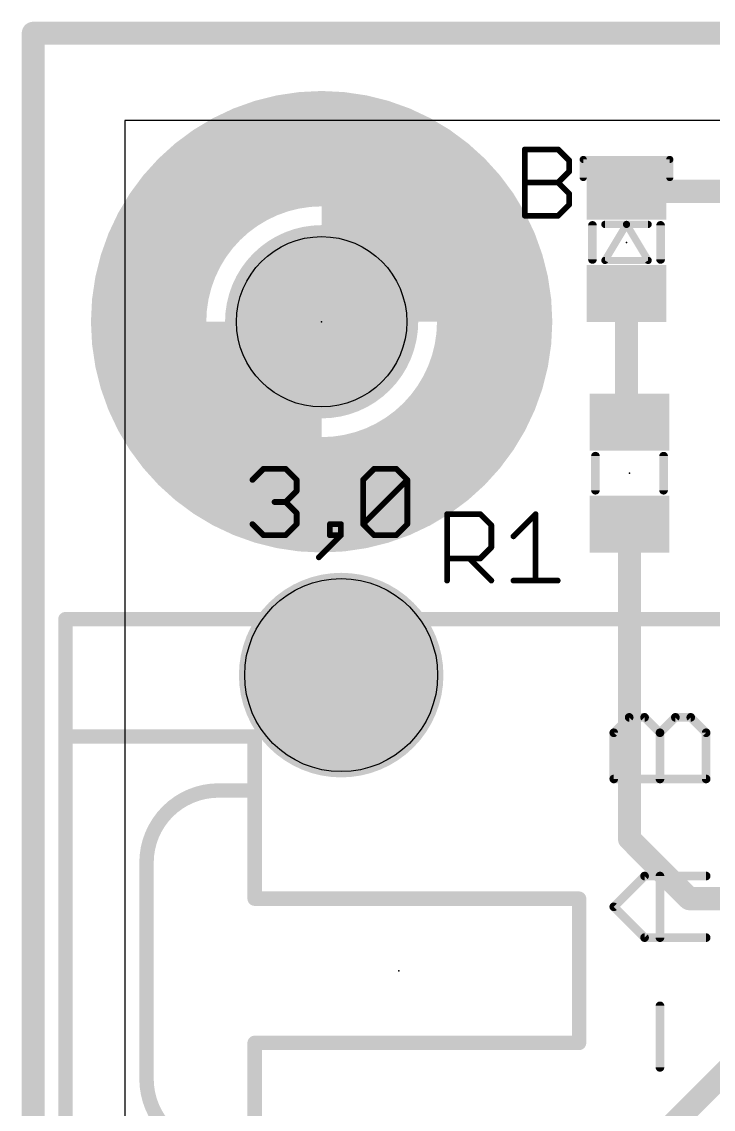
# Model space of a CAD drawing. Extents: x 16.3 to 54.1, y 16.1 to 48.5.
# Drawn here: x 16.31 to 28.49, y 29.31 to 48.46 of the extents above; entities that cross this region are included whole.
import ezdxf

# ---------------------------------------------------------------- set-up
doc = ezdxf.new("R2010")
doc.units = 0
for name, color, linetype in [('1', 14, 'CONTINUOUS'), ('16', 174, 'CONTINUOUS'), ('20', 178, 'CONTINUOUS'), ('21', 251, 'CONTINUOUS'), ('23', 178, 'CONTINUOUS'), ('25', 251, 'CONTINUOUS'), ('29', 251, 'CONTINUOUS'), ('30', 251, 'CONTINUOUS'), ('31', 251, 'CONTINUOUS'), ('39', 14, 'CONTINUOUS'), ('40', 174, 'CONTINUOUS'), ('41', 14, 'CONTINUOUS'), ('42', 174, 'CONTINUOUS'), ('43', 94, 'CONTINUOUS'), ('48', 251, 'CONTINUOUS'), ('51', 251, 'CONTINUOUS')]:
    doc.layers.add(name, color=color, linetype=linetype)

# ---------------------------------------------------------------- blocks, each defined once
blk = doc.blocks.new('RECT')
blk.add_solid([(-0.5, -0.5), (0.5, -0.5), (-0.5, 0.5), (0.5, 0.5)])

msp = doc.modelspace()

# ---------------------------------------------------------------- linework, layer by layer
at = {"layer": '1', "const_width": 0.4064}
for points in [[(16.51, 48.26), (53.34, 48.26)], [(16.51, 16.51), (16.51, 48.26)], [(29.427, 45.477), (26.961, 45.477)], [(26.961, 41.416), (26.961, 43.677)], [(27.014, 41.413), (26.961, 41.416)], [(27.014, 34.073), (27.014, 39.613)], [(27.014, 34.073), (28.067, 33.02)], [(28.067, 33.02), (30.57, 33.02)], [(27.686, 28.956), (29.21, 30.48)]]:
    msp.add_lwpolyline(points, dxfattribs=at)
at = {"layer": '1', "const_width": 0.2032}
for points in [[(16.51, 48.3616, 1), (16.51, 48.1584)], [(16.6116, 48.26, 1), (16.4084, 48.26)], [(26.961, 45.5786, 1), (26.961, 45.3754)], [(27.0626, 43.677, 1), (26.8594, 43.677)], [(26.9667, 41.5174, 1), (26.9553, 41.3146)], [(27.0083, 41.3116, 1), (27.0197, 41.5144)], [(26.8594, 41.416, 1), (27.0626, 41.416)], [(27.1156, 39.613, 1), (26.9124, 39.613)], [(26.9124, 34.073, 1), (27.1156, 34.073)], [(27.0858, 34.1448, 1), (26.9422, 34.0012)], [(28.067, 33.1216, 1), (28.067, 32.9184)], [(27.9952, 32.9482, 1), (28.1388, 33.0918)]]:
    msp.add_lwpolyline(points, format="xyb", dxfattribs=at)
at = {"layer": '16', "const_width": 0.4064}
for points in [[(16.51, 48.26), (53.34, 48.26)], [(16.51, 16.51), (16.51, 48.26)]]:
    msp.add_lwpolyline(points, dxfattribs=at)
at = {"layer": '16', "const_width": 0.2032}
for points in [[(16.51, 48.3616, 1), (16.51, 48.1584)], [(16.6116, 48.26, 1), (16.4084, 48.26)]]:
    msp.add_lwpolyline(points, format="xyb", dxfattribs=at)
at = {"layer": '20'}
for p, q in [((53.518, 46.726), (18.124, 46.726)), ((18.124, 46.726), (18.124, 16.764))]:
    msp.add_line(p, q, dxfattribs=at)
for centre, radius in [((21.59, 43.18), 1.5), ((21.934, 36.957), 1.7)]:
    msp.add_circle(centre, radius, dxfattribs=at)
at = {"layer": '21'}
for points, const_width in [([(21.59, 39.751, 1), (21.59, 46.609, 1), (21.59, 39.751)], 0.1524), ([(26.199, 46.0693, 1), (26.199, 46.0057)], 0.0635), ([(26.2308, 46.0375, 1), (26.1673, 46.0375)], 0.0635), ([(27.7548, 46.0375, 1), (27.6913, 46.0375)], 0.0635), ([(27.723, 46.0057, 1), (27.723, 46.0693)], 0.0635), ([(26.1673, 45.72, 1), (26.2308, 45.72)], 0.0635), ([(27.6913, 45.72, 1), (27.7548, 45.72)], 0.0635), ([(21.59, 41.58, 1), (21.59, 44.78, 1), (21.59, 41.58)], 0.2032), ([(26.3991, 44.877, 1), (26.3229, 44.877)], 0.0762), ([(26.58, 44.9263, 1), (26.58, 44.8627)], 0.0635), ([(26.961, 44.9263, 1), (26.961, 44.8627)], 0.0635), ([(26.9882, 44.9108, 1), (26.9338, 44.8782)], 0.0635), ([(26.9882, 44.8782, 1), (26.9338, 44.9108)], 0.0635), ([(26.961, 44.8627, 1), (26.961, 44.9263)], 0.0635), ([(27.342, 44.8627, 1), (27.342, 44.9263)], 0.0635), ([(27.5991, 44.877, 1), (27.5229, 44.877)], 0.0762), ([(26.3229, 44.277, 1), (26.3991, 44.277)], 0.0762), ([(26.58, 44.2913, 1), (26.58, 44.2278)], 0.0635), ([(26.5528, 44.2758, 1), (26.6072, 44.2432)], 0.0635), ([(27.3148, 44.2432, 1), (27.3692, 44.2758)], 0.0635), ([(27.342, 44.2278, 1), (27.342, 44.2913)], 0.0635), ([(27.5229, 44.277, 1), (27.5991, 44.277)], 0.0762), ([(26.4521, 40.813, 1), (26.3759, 40.813)], 0.0762), ([(27.6521, 40.813, 1), (27.5759, 40.813)], 0.0762), ([(26.3759, 40.213, 1), (26.4521, 40.213)], 0.0762), ([(27.5759, 40.213, 1), (27.6521, 40.213)], 0.0762), ([(17.1397, 37.9413, 1), (17.0127, 37.9413)], 0.127), ([(17.0762, 38.0048, 1), (17.0762, 37.8778)], 0.127), ([(27.008, 36.251, 1), (27.008, 36.1748)], 0.0762), ([(27.0349, 36.1859, 1), (26.981, 36.2398)], 0.0762), ([(27.3061, 36.2398, 1), (27.2522, 36.1859)], 0.0762), ([(27.2791, 36.1748, 1), (27.2791, 36.251)], 0.0762), ([(27.8215, 36.251, 1), (27.8215, 36.1748)], 0.0762), ([(27.8484, 36.1859, 1), (27.7945, 36.2398)], 0.0762), ([(28.1196, 36.2398, 1), (28.0657, 36.1859)], 0.0762), ([(28.0926, 36.1748, 1), (28.0926, 36.251)], 0.0762), ([(26.7749, 35.9417, 1), (26.6987, 35.9417)], 0.0762), ([(26.7099, 35.9686, 1), (26.7638, 35.9148)], 0.0762), ([(27.5884, 35.9417, 1), (27.5122, 35.9417)], 0.0762), ([(27.5234, 35.9686, 1), (27.5772, 35.9148)], 0.0762), ([(27.5234, 35.9148, 1), (27.5772, 35.9686)], 0.0762), ([(28.4019, 35.9417, 1), (28.3257, 35.9417)], 0.0762), ([(28.3369, 35.9148, 1), (28.3907, 35.9686)], 0.0762), ([(17.1397, 35.8775, 1), (17.0127, 35.8775)], 0.127), ([(17.0762, 35.941, 1), (17.0762, 35.814)], 0.127), ([(17.0127, 35.8775, 1), (17.1397, 35.8775)], 0.127), ([(20.4735, 35.8775, 1), (20.3465, 35.8775)], 0.127), ([(20.41, 35.814, 1), (20.41, 35.941)], 0.127), ([(19.775, 34.925, 0.4142), (18.505, 33.655)], 0.254), ([(19.775, 34.9885, 1), (19.775, 34.8615)], 0.127), ([(19.775, 34.8615, 1), (19.775, 34.9885)], 0.127), ([(20.4735, 34.925, 1), (20.3465, 34.925)], 0.127), ([(20.41, 34.8615, 1), (20.41, 34.9885)], 0.127), ([(26.7368, 35.1663, 1), (26.7368, 35.0901)], 0.0762), ([(26.6987, 35.1282, 1), (26.7749, 35.1282)], 0.0762), ([(27.5122, 35.1282, 1), (27.5884, 35.1282)], 0.0762), ([(28.3257, 35.1282, 1), (28.4019, 35.1282)], 0.0762), ([(28.3638, 35.0901, 1), (28.3638, 35.1663)], 0.0762), ([(20.3465, 34.925, 1), (20.4735, 34.925)], 0.127), ([(18.5685, 33.655, 1), (18.4415, 33.655)], 0.127), ([(18.4415, 33.655, 1), (18.5685, 33.655)], 0.127), ([(27.2791, 33.457, 1), (27.2791, 33.3808)], 0.0762), ([(27.3061, 33.3919, 1), (27.2522, 33.4458)], 0.0762), ([(27.5884, 33.4189, 1), (27.5122, 33.4189)], 0.0762), ([(28.3638, 33.3808, 1), (28.3638, 33.457)], 0.0762), ([(20.41, 33.0835, 1), (20.41, 32.9565)], 0.127), ([(26.1885, 33.02, 1), (26.0615, 33.02)], 0.127), ([(26.125, 32.9565, 1), (26.125, 33.0835)], 0.127), ([(20.3465, 33.02, 1), (20.4735, 33.02)], 0.127), ([(26.7638, 32.9035, 1), (26.7099, 32.8496)], 0.0762), ([(26.7099, 32.9035, 1), (26.7638, 32.8496)], 0.0762), ([(27.2791, 32.3723, 1), (27.2791, 32.2961)], 0.0762), ([(27.2522, 32.3073, 1), (27.3061, 32.3611)], 0.0762), ([(27.5122, 32.3342, 1), (27.5884, 32.3342)], 0.0762), ([(28.3638, 32.2961, 1), (28.3638, 32.3723)], 0.0762), ([(27.5884, 31.1329, 1), (27.5122, 31.1329)], 0.0762), ([(20.41, 30.5435, 1), (20.41, 30.4165)], 0.127), ([(20.4735, 30.48, 1), (20.3465, 30.48)], 0.127), ([(26.0615, 30.48, 1), (26.1885, 30.48)], 0.127), ([(26.125, 30.4165, 1), (26.125, 30.5435)], 0.127), ([(27.5122, 30.0482, 1), (27.5884, 30.0482)], 0.0762), ([(18.505, 29.845, 0.4142), (19.775, 28.575)], 0.254), ([(18.5685, 29.845, 1), (18.4415, 29.845)], 0.127), ([(18.4415, 29.845, 1), (18.5685, 29.845)], 0.127)]:
    msp.add_lwpolyline(points, format="xyb", dxfattribs=dict(at, const_width=const_width))
for points, const_width in [([(26.199, 45.72), (26.199, 46.0375)], 0.127), ([(26.199, 46.0375), (27.723, 46.0375)], 0.127), ([(27.723, 46.0375), (27.723, 45.72)], 0.127), ([(26.361, 44.277), (26.361, 44.877)], 0.1524), ([(26.961, 44.8945), (26.58, 44.8945)], 0.127), ([(26.961, 44.8945), (26.58, 44.2595)], 0.127), ([(27.342, 44.8945), (26.961, 44.8945)], 0.127), ([(27.342, 44.2595), (26.961, 44.8945)], 0.127), ([(27.561, 44.277), (27.561, 44.877)], 0.1524), ([(26.58, 44.2595), (27.342, 44.2595)], 0.127), ([(26.414, 40.813), (26.414, 40.213)], 0.1524), ([(27.614, 40.813), (27.614, 40.213)], 0.1524), ([(17.0762, 37.9413), (17.0762, 35.8775)], 0.254), ([(28.665, 37.9413), (17.0762, 37.9413)], 0.254), ([(26.7368, 35.9417), (27.008, 36.2129)], 0.1524), ([(27.008, 36.2129), (27.2791, 36.2129)], 0.1524), ([(27.2791, 36.2129), (27.5503, 35.9417)], 0.1524), ([(27.5503, 35.9417), (27.8215, 36.2129)], 0.1524), ([(27.8215, 36.2129), (28.0926, 36.2129)], 0.1524), ([(28.0926, 36.2129), (28.3638, 35.9417)], 0.1524), ([(26.7368, 35.1282), (26.7368, 35.9417)], 0.1524), ([(27.5503, 35.1282), (27.5503, 35.9417)], 0.1524), ([(28.3638, 35.9417), (28.3638, 35.1282)], 0.1524), ([(17.0762, 35.8775), (17.0762, 25.5587)], 0.254), ([(20.41, 35.8775), (17.0762, 35.8775)], 0.254), ([(20.41, 34.925), (20.41, 35.8775)], 0.254), ([(19.775, 34.925), (20.41, 34.925)], 0.254), ([(20.41, 33.02), (20.41, 34.925)], 0.254), ([(28.3638, 35.1282), (26.7368, 35.1282)], 0.1524), ([(18.505, 29.845), (18.505, 33.655)], 0.254), ([(26.7368, 32.8765), (27.2791, 33.4189)], 0.1524), ([(27.2791, 33.4189), (28.3638, 33.4189)], 0.1524), ([(27.5503, 32.3342), (27.5503, 33.4189)], 0.1524), ([(26.125, 33.02), (20.41, 33.02)], 0.254), ([(26.125, 30.48), (26.125, 33.02)], 0.254), ([(27.2791, 32.3342), (26.7368, 32.8765)], 0.1524), ([(28.3638, 32.3342), (27.2791, 32.3342)], 0.1524), ([(27.5503, 30.0482), (27.5503, 31.1329)], 0.1524), ([(20.41, 30.48), (26.125, 30.48)], 0.254), ([(20.41, 28.575), (20.41, 30.48)], 0.254)]:
    msp.add_lwpolyline(points, dxfattribs=dict(at, const_width=const_width))
at = {"layer": '23'}
for p in [(26.961, 44.577), (21.59, 43.18), (27.014, 40.513), (22.95, 31.75)]:
    msp.add_point(p, dxfattribs=at)
at = {"layer": '25', "const_width": 0.1016}
for points in [[(25.1704, 45.0458), (25.1704, 46.2152)], [(25.1704, 46.2152), (25.7551, 46.2152)], [(25.7551, 46.2152), (25.95, 46.0203)], [(25.95, 46.0203), (25.95, 45.8254)], [(25.95, 45.8254), (25.7551, 45.6305)], [(25.1704, 45.6305), (25.7551, 45.6305)], [(25.7551, 45.6305), (25.95, 45.4356)], [(25.95, 45.4356), (25.95, 45.2407)], [(25.95, 45.2407), (25.7551, 45.0458)], [(25.7551, 45.0458), (25.1704, 45.0458)], [(23.7998, 38.6218), (23.7998, 39.7912)], [(23.7998, 39.7912), (24.3845, 39.7912)], [(24.3845, 39.7912), (24.5794, 39.5963)], [(24.9692, 39.4014), (25.359, 39.7912)], [(25.359, 39.7912), (25.359, 38.6218)], [(24.5794, 39.5963), (24.5794, 39.2065)], [(24.5794, 39.2065), (24.3845, 39.0116)], [(24.3845, 39.0116), (23.7998, 39.0116)], [(24.1896, 39.0116), (24.5794, 38.6218)], [(24.9692, 38.6218), (25.7488, 38.6218)]]:
    msp.add_lwpolyline(points, dxfattribs=at)
at = {"layer": '25', "const_width": 0.0508}
for points in [[(25.1958, 46.2152, 1), (25.145, 46.2152)], [(25.1704, 46.2406, 1), (25.1704, 46.1898)], [(25.7731, 46.2332, 1), (25.7371, 46.1972)], [(25.7551, 46.1898, 1), (25.7551, 46.2406)], [(25.9754, 46.0203, 1), (25.9246, 46.0203)], [(25.932, 46.0023, 1), (25.968, 46.0383)], [(25.9246, 45.8254, 1), (25.9754, 45.8254)], [(25.968, 45.8074, 1), (25.932, 45.8434)], [(25.1704, 45.6559, 1), (25.1704, 45.6051)], [(25.7731, 45.6485, 1), (25.7371, 45.6125)], [(25.7371, 45.6485, 1), (25.7731, 45.6125)], [(25.7551, 45.6051, 1), (25.7551, 45.6559)], [(25.9754, 45.4356, 1), (25.9246, 45.4356)], [(25.932, 45.4176, 1), (25.968, 45.4536)], [(25.9246, 45.2407, 1), (25.9754, 45.2407)], [(25.968, 45.2227, 1), (25.932, 45.2587)], [(25.1704, 45.0712, 1), (25.1704, 45.0204)], [(25.145, 45.0458, 1), (25.1958, 45.0458)], [(25.7371, 45.0638, 1), (25.7731, 45.0278)], [(25.7551, 45.0204, 1), (25.7551, 45.0712)], [(23.8252, 39.7912, 1), (23.7744, 39.7912)], [(23.7998, 39.8166, 1), (23.7998, 39.7658)], [(24.4025, 39.8092, 1), (24.3665, 39.7732)], [(24.3845, 39.7658, 1), (24.3845, 39.8166)], [(25.3844, 39.7912, 1), (25.3336, 39.7912)], [(25.377, 39.7732, 1), (25.341, 39.8092)], [(24.6048, 39.5963, 1), (24.554, 39.5963)], [(24.5614, 39.5783, 1), (24.5974, 39.6143)], [(24.9512, 39.4194, 1), (24.9872, 39.3834)], [(24.554, 39.2065, 1), (24.6048, 39.2065)], [(24.5974, 39.1885, 1), (24.5614, 39.2245)], [(23.7998, 39.037, 1), (23.7998, 38.9862)], [(24.2076, 39.0296, 1), (24.1716, 38.9936)], [(24.3665, 39.0296, 1), (24.4025, 38.9936)], [(24.3845, 38.9862, 1), (24.3845, 39.037)], [(23.7744, 38.6218, 1), (23.8252, 38.6218)], [(24.5614, 38.6038, 1), (24.5974, 38.6398)], [(24.9692, 38.6472, 1), (24.9692, 38.5964)], [(25.3336, 38.6218, 1), (25.3844, 38.6218)], [(25.7488, 38.5964, 1), (25.7488, 38.6472)]]:
    msp.add_lwpolyline(points, format="xyb", dxfattribs=at)
at = {"layer": '29'}
for points, const_width in [([(21.59, 42.3792, 1), (21.59, 43.9808, 1), (21.59, 42.3792)], 1.6016), ([(21.934, 36.0562, 1), (21.934, 37.8578, 1), (21.934, 36.0562)], 1.8016)]:
    msp.add_lwpolyline(points, format="xyb", dxfattribs=dict(at, const_width=const_width))
at = {"layer": '30'}
for points, const_width in [([(21.59, 42.3792, 1), (21.59, 43.9808, 1), (21.59, 42.3792)], 1.6016), ([(21.934, 36.0562, 1), (21.934, 37.8578, 1), (21.934, 36.0562)], 1.8016)]:
    msp.add_lwpolyline(points, format="xyb", dxfattribs=dict(at, const_width=const_width))
at = {"layer": '39', "const_width": 2.032}
msp.add_lwpolyline([(21.59, 40.132, 1), (21.59, 46.228, 1), (21.59, 40.132)], format="xyb", dxfattribs=at)
at = {"layer": '40', "const_width": 2.032}
msp.add_lwpolyline([(21.59, 40.132, 1), (21.59, 46.228, 1), (21.59, 40.132)], format="xyb", dxfattribs=at)
at = {"layer": '41', "const_width": 2.032}
msp.add_lwpolyline([(21.59, 40.132, 1), (21.59, 46.228, 1), (21.59, 40.132)], format="xyb", dxfattribs=at)
at = {"layer": '42', "const_width": 2.032}
msp.add_lwpolyline([(21.59, 40.132, 1), (21.59, 46.228, 1), (21.59, 40.132)], format="xyb", dxfattribs=at)
at = {"layer": '43', "const_width": 2.032}
msp.add_lwpolyline([(21.59, 40.132, 1), (21.59, 46.228, 1), (21.59, 40.132)], format="xyb", dxfattribs=at)
at = {"layer": '48', "const_width": 0.1016}
for points in [[(20.3708, 40.3953), (20.5657, 40.5902)], [(20.5657, 40.5902), (20.9555, 40.5902)], [(20.9555, 40.5902), (21.1504, 40.3953)], [(22.3198, 40.3953), (22.5147, 40.5902)], [(22.5147, 40.5902), (22.9045, 40.5902)], [(22.9045, 40.5902), (23.0994, 40.3953)], [(21.1504, 40.3953), (21.1504, 40.2004)], [(22.3198, 39.6157), (22.3198, 40.3953)], [(22.3198, 39.6157), (23.0994, 40.3953)], [(23.0994, 40.3953), (23.0994, 39.6157)], [(21.1504, 40.2004), (20.9555, 40.0055)], [(20.9555, 40.0055), (20.7606, 40.0055)], [(20.9555, 40.0055), (21.1504, 39.8106)], [(21.1504, 39.8106), (21.1504, 39.6157)], [(20.5657, 39.4208), (20.3708, 39.6157)], [(21.1504, 39.6157), (20.9555, 39.4208)], [(21.93, 39.6157), (21.7351, 39.6157)], [(21.7351, 39.6157), (21.7351, 39.4208)], [(21.93, 39.4208), (21.93, 39.6157)], [(22.5147, 39.4208), (22.3198, 39.6157)], [(23.0994, 39.6157), (22.9045, 39.4208)], [(20.9555, 39.4208), (20.5657, 39.4208)], [(21.5402, 39.031), (21.93, 39.4208)], [(21.7351, 39.4208), (21.93, 39.4208)], [(22.9045, 39.4208), (22.5147, 39.4208)]]:
    msp.add_lwpolyline(points, dxfattribs=at)
at = {"layer": '48', "const_width": 0.0508}
for points in [[(20.5657, 40.6156, 1), (20.5657, 40.5648)], [(20.5837, 40.5722, 1), (20.5477, 40.6082)], [(20.9735, 40.6082, 1), (20.9375, 40.5722)], [(20.9555, 40.5648, 1), (20.9555, 40.6156)], [(22.5147, 40.6156, 1), (22.5147, 40.5648)], [(22.5327, 40.5722, 1), (22.4967, 40.6082)], [(22.9225, 40.6082, 1), (22.8865, 40.5722)], [(22.9045, 40.5648, 1), (22.9045, 40.6156)], [(20.3528, 40.4133, 1), (20.3888, 40.3773)], [(21.1758, 40.3953, 1), (21.125, 40.3953)], [(21.1324, 40.3773, 1), (21.1684, 40.4133)], [(22.3018, 40.4133, 1), (22.3378, 40.3773)], [(22.3452, 40.3953, 1), (22.2944, 40.3953)], [(23.1248, 40.3953, 1), (23.074, 40.3953)], [(23.1174, 40.3773, 1), (23.0814, 40.4133)], [(23.0814, 40.3773, 1), (23.1174, 40.4133)], [(21.125, 40.2004, 1), (21.1758, 40.2004)], [(21.1684, 40.1824, 1), (21.1324, 40.2184)], [(20.7606, 40.0309, 1), (20.7606, 39.9801)], [(20.9735, 40.0235, 1), (20.9375, 39.9875)], [(20.9375, 40.0235, 1), (20.9735, 39.9875)], [(20.9555, 39.9801, 1), (20.9555, 40.0309)], [(21.1758, 39.8106, 1), (21.125, 39.8106)], [(21.1324, 39.7926, 1), (21.1684, 39.8286)], [(20.3888, 39.6337, 1), (20.3528, 39.5977)], [(21.1684, 39.5977, 1), (21.1324, 39.6337)], [(21.7351, 39.6411, 1), (21.7351, 39.5903)], [(21.7605, 39.6157, 1), (21.7097, 39.6157)], [(21.9554, 39.6157, 1), (21.9046, 39.6157)], [(21.93, 39.5903, 1), (21.93, 39.6411)], [(22.3378, 39.6337, 1), (22.3018, 39.5977)], [(22.3018, 39.6337, 1), (22.3378, 39.5977)], [(23.1174, 39.5977, 1), (23.0814, 39.6337)], [(20.5657, 39.4462, 1), (20.5657, 39.3954)], [(20.5477, 39.4028, 1), (20.5837, 39.4388)], [(20.9375, 39.4388, 1), (20.9735, 39.4028)], [(20.9555, 39.3954, 1), (20.9555, 39.4462)], [(21.125, 39.6157, 1), (21.1758, 39.6157)], [(21.7351, 39.4462, 1), (21.7351, 39.3954)], [(21.948, 39.4028, 1), (21.912, 39.4388)], [(21.93, 39.3954, 1), (21.93, 39.4462)], [(22.2944, 39.6157, 1), (22.3452, 39.6157)], [(22.5147, 39.4462, 1), (22.5147, 39.3954)], [(22.4967, 39.4028, 1), (22.5327, 39.4388)], [(22.8865, 39.4388, 1), (22.9225, 39.4028)], [(22.9045, 39.3954, 1), (22.9045, 39.4462)], [(23.074, 39.6157, 1), (23.1248, 39.6157)], [(21.7097, 39.4208, 1), (21.7605, 39.4208)], [(21.9046, 39.4208, 1), (21.9554, 39.4208)], [(21.5222, 39.049, 1), (21.5582, 39.013)]]:
    msp.add_lwpolyline(points, format="xyb", dxfattribs=at)
at = {"layer": '51'}
for points, const_width in [([(23.749, 43.18, 0.4142), (21.59, 45.339)], 2.4892), ([(19.431, 43.18, 0.4142), (21.59, 41.021)], 2.4892), ([(21.59, 42.418, 1), (21.59, 43.942, 1), (21.59, 42.418)], 0.4572)]:
    msp.add_lwpolyline(points, format="xyb", dxfattribs=dict(at, const_width=const_width))

# ---------------------------------------------------------------- block references
at = {"layer": '1', "xscale": 0.8, "yscale": 1.2}
for p, rotation in [((26.961, 45.477), 90), ((26.961, 43.677), 90), ((27.014, 41.413), 270), ((27.014, 39.613), 270)]:
    msp.add_blockref('RECT', p, dxfattribs=dict(at, rotation=rotation))
at = {"layer": '29', "xscale": 1.0032, "yscale": 1.4032}
for p, rotation in [((26.961, 45.477), 90), ((26.961, 43.677), 90), ((27.014, 41.413), 270), ((27.014, 39.613), 270)]:
    msp.add_blockref('RECT', p, dxfattribs=dict(at, rotation=rotation))
at = {"layer": '31', "xscale": 0.8, "yscale": 1.2}
for p, rotation in [((26.961, 45.477), 90), ((26.961, 43.677), 90), ((27.014, 41.413), 270), ((27.014, 39.613), 270)]:
    msp.add_blockref('RECT', p, dxfattribs=dict(at, rotation=rotation))

doc.saveas('drawing.dxf')
